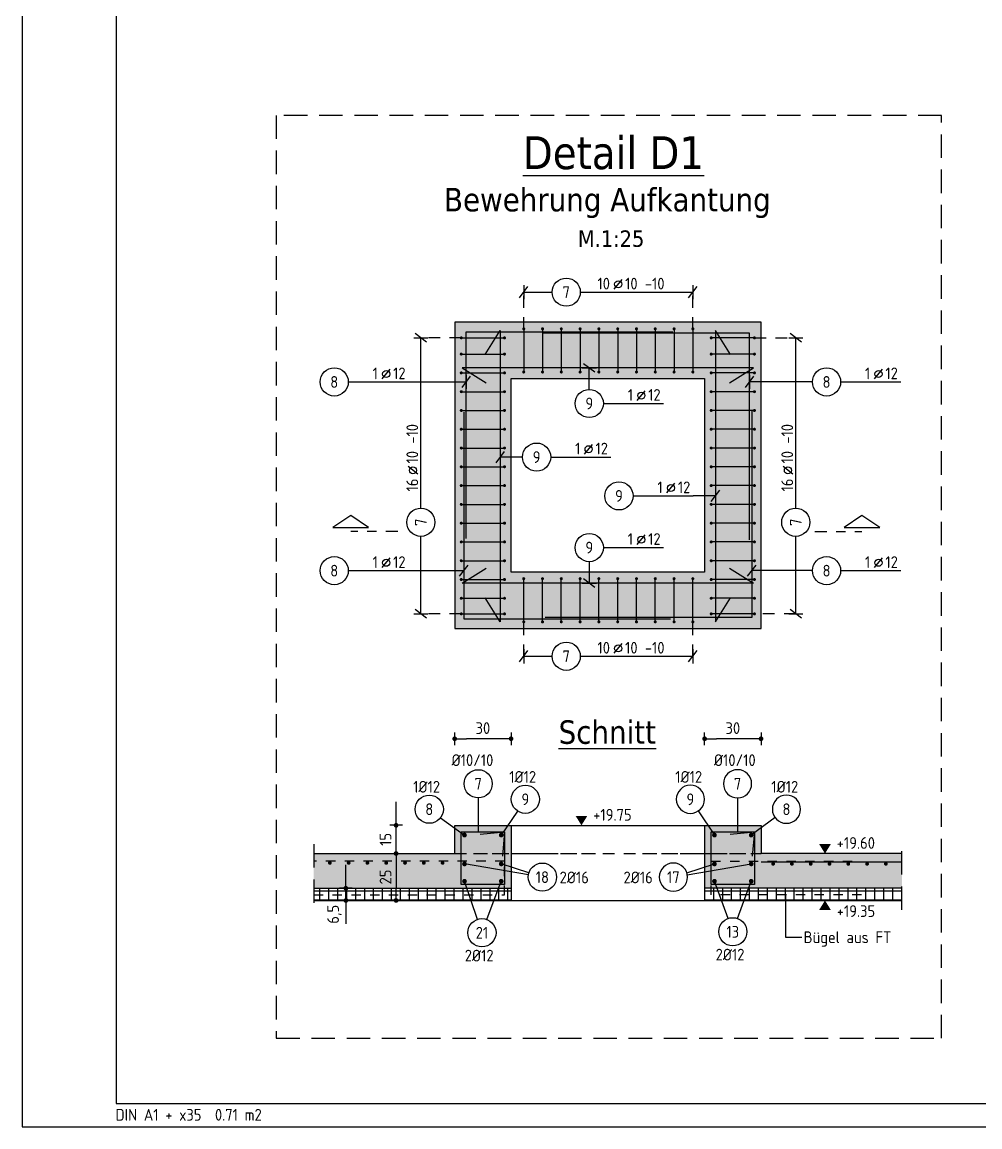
# Model space of a CAD drawing. Extents: x -25 to 84, y -4 to 31.
# Drawn here: x 0 to 10.19, y 0 to 11.76 of the extents above; entities that cross this region are included whole.
import ezdxf
from ezdxf.enums import TextEntityAlignment as Align

# ---------------------------------------------------------------- set-up
doc = ezdxf.new("R2010")
doc.units = 0
doc.header["$LTSCALE"] = 0.5
doc.header["$PDSIZE"] = 0.15
for name, pattern in [('AUSGEZOGEN', [1000.01, 1000, 0.01]), ('DASHDOTSMALL', [1.05, 0.5, -0.25, 0.05, -0.25]), ('DASHED', [0.75, 0.5, -0.25]), ('DOT', [0.175, 0.05, -0.125]), ('HIDDEN', [0.375, 0.25, -0.125]), ('HIDDEN2', [0.187, 0.125, -0.062]), ('STRICHLINIE', [0.75, 0.5, -0.25]), ('STRICHPUNKT2', [0.55, 0.25, -0.125, 0.05, -0.125]), ('VERDECKT', [0.375, 0.25, -0.125])]:
    doc.linetypes.add(name, pattern=pattern)
for name, color, linetype in [('BETON', 7, 'Continuous'), ('DETAIL', 7, 'Continuous'), ('DRUEBER', 7, 'Continuous'), ('grau_mittel', 7, 'Continuous'), ('Halbfertigteile', 7, 'Continuous'), ('HILFE', 7, 'Continuous'), ('koten', 7, 'Continuous'), ('MASSE', 7, 'Continuous'), ('OBJEKT', 7, 'Continuous'), ('RAHMEN', 7, 'Continuous'), ('RND', 7, 'Continuous'), ('SCHNITTE', 7, 'Continuous'), ('TEXT', 7, 'Continuous'), ('VERDECKT', 7, 'Continuous')]:
    doc.layers.add(name, color=color, linetype=linetype)
doc.styles.add('helv', font='tahoma.ttf')
doc.styles.add('txt', font='isocp.shx')
doc.dimstyles.new('DOT_I', dxfattribs={"dimscale": 0.5, "dimtxt": 0.25, "dimasz": 0.25, "dimexe": 0.1, "dimexo": 0.3, "dimgap": 0.1, "dimtad": 1, "dimdec": 3, "dimzin": 3, "dimtxsty": 'txt', "dimblk": 'DOT', "dimblk1": 'DOT', "dimblk2": 'DOT', "dimsah": 1, "dimcen": 0.1, "dimse1": 1, "dimse2": 1, "dimazin": 0, "dimtfac": 1, "dimtdec": 4, "dimtix": 1, "dimtmove": 2, "dimatfit": 3, "dimfxl": 0, "dimtvp": 1, "dimtolj": 1, "dimtzin": 0, "dimarcsym": 0})

# ---------------------------------------------------------------- blocks, each defined once
blk = doc.blocks.new('RND_LEI')
at = {"layer": 'RND', "color": 7, "linetype": 'Continuous'}
blk.add_line((1.022, 0.066), (1.19, 0.27), dxfattribs=at)
for centre, radius in [((0, 0), 0.3), ((1.106, 0.168), 0.075)]:
    blk.add_circle(centre, radius, dxfattribs=at)
at = {"layer": 'RND', "color": 7, "linetype": 'Continuous', "style": 'txt'}
blk.add_attdef('ANZ', text='', height=0.25, dxfattribs=at).set_placement((0.931, 0.057), align=Align.RIGHT)
for tag, p in [('DUM', (1.253, 0.057)), ('ABSTD', (1.674, 0.057)), ('POSTXT', (0.374, -0.327))]:
    blk.add_attdef(tag, p, '', height=0.25, dxfattribs=at)
blk.add_attdef('POSL', text='', height=0.25, dxfattribs=at).set_placement((0, 0), align=Align.MIDDLE)
blk = doc.blocks.new('lei_gre')
at = {"layer": 'RND', "color": 7, "linetype": 'Continuous'}
for p, q in [((-0.09, -0.12), (0.09, 0.12)), ((0, 0.15), (0, -0.15))]:
    blk.add_line(p, q, dxfattribs=at)
blk = doc.blocks.new('RND_HIN')
at = {"layer": 'RND', "color": 7, "linetype": 'Continuous'}
blk.add_circle((0, 0), 0.3, dxfattribs=at)
at = {"layer": 'RND', "color": 7, "linetype": 'Continuous', "style": 'txt'}
blk.add_attdef('POSI', text='', height=0.25, dxfattribs=at).set_placement((0, 0), align=Align.MIDDLE)
blk = doc.blocks.new('okrd_o')
at = {"layer": 'koten', "color": 7, "linetype": 'Continuous'}
blk.add_solid([(-0.125, 0.202), (0.125, 0.202), (0, 0)], dxfattribs=at)
at = {"layer": 'koten', "style": 'txt'}
blk.add_attdef('OKRD', (0.25, 0.1), '', height=0.25, dxfattribs=at)
blk = doc.blocks.new('DOT')
at = {"layer": 'MASSE', "color": 7, "linetype": 'Continuous'}
for p, q in [((0, 0), (-1, 0)), ((0, 0.54), (0, -0.54))]:
    blk.add_line(p, q, dxfattribs=at)
at = {"layer": 'MASSE', "color": 7, "linetype": 'Continuous', "const_width": 0.2}
blk.add_lwpolyline([(-0.1, 0, 1), (0.1, 0, 1)], format="xyb", close=True, dxfattribs=at)
blk = doc.blocks.new('*D35')
at = {"layer": 'Defpoints', "color": 0, "linetype": 'AUSGEZOGEN', "transparency": 16777216}
for p in [(3.98, 2.911), (3.98, 2.411), (3.98, 2.411)]:
    blk.add_point(p, dxfattribs=at)
at = {"layer": 'MASSE', "color": 0, "linetype": 'AUSGEZOGEN', "lineweight": -2, "transparency": 16777216}
blk.add_line((3.98, 2.786), (3.98, 2.536), dxfattribs=at)
at = {"layer": 'MASSE', "color": 0, "linetype": 'AUSGEZOGEN', "lineweight": -2, "transparency": 16777216, "xscale": 0.125, "yscale": 0.125, "zscale": 0.125}
for p, rotation in [((3.98, 2.911), 90), ((3.98, 2.411), 270)]:
    blk.add_blockref('DOT', p, dxfattribs=dict(at, rotation=rotation))
at = {"layer": 'MASSE', "color": 0, "linetype": 'AUSGEZOGEN', "transparency": 16777216, "insert": (3.868, 2.661), "char_height": 0.125, "attachment_point": 5, "rotation": 90, "style": 'txt'}
blk.add_mtext('\\A1;25', dxfattribs=at)
blk = doc.blocks.new('*D36')
at = {"layer": 'Defpoints', "color": 0, "linetype": 'AUSGEZOGEN', "transparency": 16777216}
for p in [(3.98, 3.211), (3.98, 3.211), (3.98, 2.911)]:
    blk.add_point(p, dxfattribs=at)
at = {"layer": 'MASSE', "color": 0, "linetype": 'AUSGEZOGEN', "lineweight": -2, "transparency": 16777216}
for p, q in [((3.98, 3.336), (3.98, 3.461)), ((3.98, 2.911), (3.98, 3.211)), ((3.98, 2.786), (3.98, 2.661))]:
    blk.add_line(p, q, dxfattribs=at)
at = {"layer": 'MASSE', "color": 0, "linetype": 'AUSGEZOGEN', "lineweight": -2, "transparency": 16777216, "xscale": 0.125, "yscale": 0.125, "zscale": 0.125}
for p, rotation in [((3.98, 3.211), 270), ((3.98, 2.911), 90)]:
    blk.add_blockref('DOT', p, dxfattribs=dict(at, rotation=rotation))
at = {"layer": 'MASSE', "color": 0, "linetype": 'AUSGEZOGEN', "transparency": 16777216, "insert": (3.868, 3.061), "char_height": 0.125, "attachment_point": 5, "rotation": 90, "style": 'txt'}
blk.add_mtext('\\A1;15', dxfattribs=at)
blk = doc.blocks.new('SCHN-2')
at = {"layer": 'SCHNITTE', "color": 6, "linetype": 'Continuous'}
blk.add_lwpolyline([(0.378, 0.088), (0, 0.34), (-0.378, 0.088)], close=True, dxfattribs=at)
at = {"layer": 'SCHNITTE', "color": 1, "linetype": 'DASHDOTSMALL', "style": 'helv'}
blk.add_attdef('SCHN-2', text='', height=0.35, dxfattribs=at).set_placement((0, 0.45), align=Align.CENTER)
blk = doc.blocks.new('*D37')
at = {"layer": 'Defpoints', "color": 0, "linetype": 'AUSGEZOGEN', "transparency": 16777216}
for p in [(4.604, 4.133), (4.604, 4.133), (5.204, 4.133)]:
    blk.add_point(p, dxfattribs=at)
at = {"layer": 'MASSE', "color": 0, "linetype": 'AUSGEZOGEN', "lineweight": -2, "transparency": 16777216}
blk.add_line((5.079, 4.133), (4.729, 4.133), dxfattribs=at)
at = {"layer": 'MASSE', "color": 0, "linetype": 'AUSGEZOGEN', "lineweight": -2, "transparency": 16777216, "xscale": 0.125, "yscale": 0.125, "zscale": 0.125, "rotation": 180}
blk.add_blockref('DOT', (4.604, 4.133), dxfattribs=at)
at = {"layer": 'MASSE', "color": 0, "linetype": 'AUSGEZOGEN', "lineweight": -2, "transparency": 16777216, "xscale": 0.125, "yscale": 0.125, "zscale": 0.125}
blk.add_blockref('DOT', (5.204, 4.133), dxfattribs=at)
at = {"layer": 'MASSE', "color": 0, "linetype": 'AUSGEZOGEN', "transparency": 16777216, "insert": (4.904, 4.246), "char_height": 0.125, "attachment_point": 5, "style": 'txt'}
blk.add_mtext('\\A1;30', dxfattribs=at)
blk = doc.blocks.new('*D38')
at = {"layer": 'Defpoints', "color": 0, "linetype": 'AUSGEZOGEN', "transparency": 16777216}
for p in [(7.264, 4.133), (7.264, 4.133), (7.864, 4.133)]:
    blk.add_point(p, dxfattribs=at)
at = {"layer": 'MASSE', "color": 0, "linetype": 'AUSGEZOGEN', "lineweight": -2, "transparency": 16777216}
blk.add_line((7.739, 4.133), (7.389, 4.133), dxfattribs=at)
at = {"layer": 'MASSE', "color": 0, "linetype": 'AUSGEZOGEN', "lineweight": -2, "transparency": 16777216, "xscale": 0.125, "yscale": 0.125, "zscale": 0.125, "rotation": 180}
blk.add_blockref('DOT', (7.264, 4.133), dxfattribs=at)
at = {"layer": 'MASSE', "color": 0, "linetype": 'AUSGEZOGEN', "lineweight": -2, "transparency": 16777216, "xscale": 0.125, "yscale": 0.125, "zscale": 0.125}
blk.add_blockref('DOT', (7.864, 4.133), dxfattribs=at)
at = {"layer": 'MASSE', "color": 0, "linetype": 'AUSGEZOGEN', "transparency": 16777216, "insert": (7.564, 4.246), "char_height": 0.125, "attachment_point": 5, "style": 'txt'}
blk.add_mtext('\\A1;30', dxfattribs=at)
blk = doc.blocks.new('*D103')
at = {"layer": 'Defpoints', "color": 0, "linetype": 'AUSGEZOGEN', "transparency": 16777216}
for p in [(3.446, 2.541), (3.446, 2.541), (3.446, 2.411)]:
    blk.add_point(p, dxfattribs=at)
at = {"layer": 'MASSE', "color": 0, "linetype": 'AUSGEZOGEN', "lineweight": -2, "transparency": 16777216}
for p, q in [((3.446, 2.666), (3.446, 2.791)), ((3.446, 2.411), (3.446, 2.541)), ((3.446, 2.286), (3.446, 2.161))]:
    blk.add_line(p, q, dxfattribs=at)
at = {"layer": 'MASSE', "color": 0, "linetype": 'AUSGEZOGEN', "lineweight": -2, "transparency": 16777216, "xscale": 0.125, "yscale": 0.125, "zscale": 0.125}
for p, rotation in [((3.446, 2.541), 270), ((3.446, 2.411), 90)]:
    blk.add_blockref('DOT', p, dxfattribs=dict(at, rotation=rotation))
at = {"layer": 'MASSE', "color": 0, "linetype": 'AUSGEZOGEN', "transparency": 16777216, "insert": (3.324, 2.264), "char_height": 0.125, "attachment_point": 5, "rotation": 90, "style": 'txt'}
blk.add_mtext('\\A1;6,5', dxfattribs=at)
blk = doc.blocks.new('A1-35-0')
at = {"layer": 'RAHMEN'}
for p, q in [((0, 59.4), (0, 0)), ((0, 0), (118.9, 0))]:
    blk.add_line(p, q, dxfattribs=at)
at = {"layer": 'RAHMEN', "color": 5}
for p, q in [((2, 58.9), (2, 0.5)), ((2, 0.5), (118.4, 0.5))]:
    blk.add_line(p, q, dxfattribs=at)
at = {"layer": 'RAHMEN', "color": 7, "style": 'txt'}
blk.add_text('DIN A1 + x35  0.71 m2', height=0.25, dxfattribs=at).set_placement((1.989, 0.133))

msp = doc.modelspace()

# ---------------------------------------------------------------- hatches: boundary and pattern name
at = {"layer": 'grau_mittel'}
h = msp.add_hatch(color=61, dxfattribs=at)
h.paths.add_polyline_path([(7.8639, 5.3074), (7.8639, 8.5674), (4.6039, 8.5674), (4.6039, 5.3074)])
h.paths.add_polyline_path([(7.2639, 5.9074), (7.2639, 7.9674), (5.2039, 7.9674), (5.2039, 5.9074)], flags=16)
h = msp.add_hatch(color=61, dxfattribs=at)
h.paths.add_polyline_path([(3.1039, 2.5408), (5.2039, 2.5408), (5.2039, 3.2108), (4.6039, 3.2108), (4.6039, 2.9108), (3.1039, 2.9108)])
h.paths.add_polyline_path([(7.2639, 2.5408), (9.3639, 2.5408), (9.3639, 2.9108), (7.8639, 2.9108), (7.8639, 3.2108), (7.2639, 3.2108)])
at = {"layer": 'Halbfertigteile', "linetype": 'AUSGEZOGEN', "transparency": 33554687}
h = msp.add_hatch(dxfattribs=at)
h.set_pattern_fill('ANSI37', color=171, scale=0.03, angle=135, style=0)
h.set_pattern_definition([(180, (-1.11638, -12.34498), (-7e-18, -0.09525), []), (270, (-1.11638, -12.34498), (0.09525, -2e-17), [])])
h.paths.add_polyline_path([(9.3639, 2.5408), (7.2639, 2.5408), (7.2639, 2.4108), (9.3639, 2.4108)])
h.paths.add_polyline_path([(5.2039, 2.5408), (3.1039, 2.5408), (3.1039, 2.4108), (5.2039, 2.4108)])

# ---------------------------------------------------------------- linework, layer by layer
at = {"layer": 'BETON', "color": 6, "linetype": 'AUSGEZOGEN'}
for p, q in [((7.8639, 8.5674), (4.6039, 8.5674)), ((4.6039, 8.5674), (4.6039, 5.3074)), ((7.8639, 5.3074), (7.8639, 8.5674)), ((4.6039, 5.3074), (7.8639, 5.3074)), ((4.6039, 3.2108), (5.2039, 3.2108)), ((4.6039, 2.9108), (4.6039, 3.2108)), ((5.2039, 3.2108), (5.2039, 2.4108)), ((7.2639, 3.2108), (7.8639, 3.2108)), ((7.2639, 3.2108), (7.2639, 2.4108)), ((7.8639, 3.2108), (7.8639, 2.9108)), ((3.1039, 2.9108), (4.6039, 2.9108)), ((9.3639, 2.9108), (7.8639, 2.9108)), ((3.1039, 2.5408), (5.2039, 2.5408)), ((9.3639, 2.5408), (7.2639, 2.5408)), ((3.1039, 2.4108), (5.2039, 2.4108)), ((7.2639, 2.4108), (9.3639, 2.4108))]:
    msp.add_line(p, q, dxfattribs=at)
msp.add_lwpolyline([(5.2039, 7.9674), (7.2639, 7.9674), (7.2639, 5.9074), (5.2039, 5.9074)], close=True, dxfattribs=at)
at = {"layer": 'DETAIL', "color": 102, "linetype": 'STRICHLINIE'}
msp.add_lwpolyline([(2.7044, 10.7699), (2.7044, 0.9433), (9.7858, 0.9433), (9.7858, 10.7699)], close=True, dxfattribs=at)
at = {"layer": 'DRUEBER', "color": 7, "linetype": 'DOT'}
msp.add_line((4.6039, 2.9108), (7.8639, 2.9108), dxfattribs=at)
at = {"layer": 'HILFE', "color": 102, "linetype": 'DASHED'}
for p, q in [((3.1039, 3.0108), (3.1039, 2.3108)), ((9.3639, 2.3108), (9.3639, 3.0108))]:
    msp.add_line(p, q, dxfattribs=at)
at = {"layer": 'HILFE', "color": 102, "linetype": 'AUSGEZOGEN'}
for p, q in [((8.1272, 2.0173), (8.1272, 2.4708)), ((8.2995, 2.0173), (8.1272, 2.0173))]:
    msp.add_line(p, q, dxfattribs=at)
at = {"layer": 'OBJEKT', "color": 7, "linetype": 'AUSGEZOGEN'}
for p, q in [((5.2039, 3.2108), (7.2639, 3.2108)), ((5.2039, 2.4108), (7.2639, 2.4108))]:
    msp.add_line(p, q, dxfattribs=at)
at = {"layer": 'RND', "color": 7, "linetype": 'AUSGEZOGEN'}
for p, q in [((5.3385, 8.8879), (5.6408, 8.8879)), ((5.9408, 8.8879), (7.1385, 8.8879)), ((4.2436, 6.5877), (4.2436, 8.4013)), ((8.2338, 6.5877), (8.2338, 8.4013)), ((3.4718, 7.9322), (4.1118, 7.9322)), ((8.7113, 7.9322), (9.3513, 7.9322)), ((6.1863, 7.7025), (6.8263, 7.7025)), ((5.6256, 7.1315), (6.2656, 7.1315)), ((6.5023, 6.7186), (7.1423, 6.7186)), ((4.2436, 5.4624), (4.2436, 6.2877)), ((8.2338, 5.4624), (8.2338, 6.2877)), ((6.1863, 6.1683), (6.8263, 6.1683)), ((3.4718, 5.9226), (4.1118, 5.9226)), ((8.7113, 5.9226), (9.3513, 5.9226)), ((5.3385, 5.0108), (5.6408, 5.0108)), ((5.9408, 5.0108), (7.1385, 5.0108))]:
    msp.add_line(p, q, dxfattribs=at)
at = {"layer": 'RND', "color": 102, "linetype": 'VERDECKT'}
for p, q in [((5.3385, 8.4974), (5.3385, 8.8879)), ((7.1385, 8.4974), (7.1385, 8.8879)), ((4.6739, 8.4013), (4.2436, 8.4013)), ((7.7939, 8.4013), (8.2338, 8.4013)), ((4.6739, 5.4624), (4.2436, 5.4624)), ((8.2338, 5.4624), (7.7939, 5.4624)), ((5.3385, 5.0108), (5.3385, 5.3774)), ((7.1385, 5.0108), (7.1385, 5.3774))]:
    msp.add_line(p, q, dxfattribs=at)
at = {"layer": 'RND', "color": 102, "linetype": 'AUSGEZOGEN'}
for p, q in [((6.0363, 7.8525), (6.0363, 8.0812)), ((4.1118, 7.9322), (4.7268, 7.9322)), ((8.4113, 7.9322), (7.7428, 7.9322)), ((5.3256, 7.1315), (5.0887, 7.1315)), ((7.3791, 6.7186), (7.1423, 6.7186)), ((6.0363, 6.0183), (6.0363, 5.7896)), ((4.1118, 5.9226), (4.7017, 5.9226)), ((8.4113, 5.9226), (7.7662, 5.9226)), ((4.8539, 3.5032), (4.8539, 3.1408)), ((7.614, 3.5032), (7.614, 3.1408)), ((5.2733, 3.3626), (5.0992, 3.1072)), ((7.196, 3.3636), (7.3686, 3.1072)), ((8.0139, 3.2938), (7.7597, 3.1072)), ((4.4524, 3.2918), (4.7082, 3.1072)), ((5.3889, 2.6845), (4.7082, 2.8)), ((5.394, 2.7053), (5.0992, 2.8)), ((7.0739, 2.7053), (7.3686, 2.8)), ((7.079, 2.6845), (7.7597, 2.8)), ((4.8457, 2.2093), (4.7082, 2.6159)), ((4.9464, 2.2077), (5.0992, 2.6159)), ((7.5127, 2.2188), (7.3686, 2.6159)), ((7.6151, 2.2187), (7.7597, 2.6159))]:
    msp.add_line(p, q, dxfattribs=at)
at = {"layer": 'RND', "color": 1, "linetype": 'AUSGEZOGEN'}
for points in [[(4.9297, 8.2242), (5.0887, 8.4786), (5.0887, 5.3786), (4.9297, 5.6329)], [(5.3385, 8.4974), (5.3385, 8.0374)], [(5.5385, 8.4974), (5.5385, 8.0374)], [(5.7385, 8.4974), (5.7385, 8.0374)], [(5.9385, 8.4974), (5.9385, 8.0374)], [(6.1385, 8.4974), (6.1385, 8.0374)], [(6.3385, 8.4974), (6.3385, 8.0374)], [(6.5385, 8.4974), (6.5385, 8.0374)], [(6.7385, 8.4974), (6.7385, 8.0374)], [(6.9385, 8.4974), (6.9385, 8.0374)], [(7.1385, 8.4974), (7.1385, 8.0374)], [(7.5382, 8.2242), (7.3791, 8.4786), (7.3791, 5.3786), (7.5382, 5.6329)], [(4.6739, 8.4013), (5.1339, 8.4013)], [(4.7268, 6.2657), (4.7268, 8.4657), (6.9268, 8.4657)], [(7.7428, 6.2499), (7.7428, 8.4499), (5.5428, 8.4499)], [(7.7939, 8.4013), (7.3339, 8.4013)], [(4.6739, 8.2283), (5.1339, 8.2283)], [(7.7939, 8.2283), (7.3339, 8.2283)], [(4.6739, 8.0283), (5.1339, 8.0283)], [(7.5296, 7.9222), (7.7839, 8.0812), (4.6839, 8.0812), (4.9383, 7.9222)], [(7.7939, 8.0283), (7.3339, 8.0283)], [(4.6739, 7.8283), (5.1339, 7.8283)], [(7.7939, 7.8283), (7.3339, 7.8283)], [(4.6739, 7.6283), (5.1339, 7.6283)], [(4.7017, 7.6092), (4.7017, 5.4092), (6.9017, 5.4092)], [(7.7662, 7.625), (7.7662, 5.425), (5.5662, 5.425)], [(7.7939, 7.6283), (7.3339, 7.6283)], [(4.6739, 7.4283), (5.1339, 7.4283)], [(7.7939, 7.4283), (7.3339, 7.4283)], [(4.6739, 7.2283), (5.1339, 7.2283)], [(7.7939, 7.2283), (7.3339, 7.2283)], [(4.6739, 7.0283), (5.1339, 7.0283)], [(7.7939, 7.0283), (7.3339, 7.0283)], [(4.6739, 6.8283), (5.1339, 6.8283)], [(7.7939, 6.8283), (7.3339, 6.8283)], [(4.6739, 6.6283), (5.1339, 6.6283)], [(7.7939, 6.6283), (7.3339, 6.6283)], [(4.6739, 6.4283), (5.1339, 6.4283)], [(7.7939, 6.4283), (7.3339, 6.4283)], [(4.6739, 6.2283), (5.1339, 6.2283)], [(7.7939, 6.2283), (7.3339, 6.2283)], [(4.6739, 6.0283), (5.1339, 6.0283)], [(7.7939, 6.0283), (7.3339, 6.0283)], [(7.5296, 5.9486), (7.7839, 5.7896), (4.6839, 5.7896), (4.9383, 5.9486)], [(4.6739, 5.8283), (5.1339, 5.8283)], [(5.3385, 5.3774), (5.3385, 5.8374)], [(5.5385, 5.3774), (5.5385, 5.8374)], [(5.7385, 5.3774), (5.7385, 5.8374)], [(5.9385, 5.3774), (5.9385, 5.8374)], [(6.1385, 5.3774), (6.1385, 5.8374)], [(6.3385, 5.3774), (6.3385, 5.8374)], [(6.5385, 5.3774), (6.5385, 5.8374)], [(6.7385, 5.3774), (6.7385, 5.8374)], [(6.9385, 5.3774), (6.9385, 5.8374)], [(7.1385, 5.3774), (7.1385, 5.8374)], [(7.7939, 5.8283), (7.3339, 5.8283)], [(4.6739, 5.6283), (5.1339, 5.6283)], [(7.7939, 5.6283), (7.3339, 5.6283)], [(4.6739, 5.4624), (5.1339, 5.4624)], [(7.7939, 5.4624), (7.3339, 5.4624)], [(4.8749, 3.1181), (5.1339, 3.1408), (5.1339, 2.5808), (4.6739, 2.5808), (4.6739, 3.1408), (5.1339, 3.1408), (5.1113, 2.8817)], [(7.5349, 3.1181), (7.7939, 3.1408), (7.7939, 2.5808), (7.3339, 2.5808), (7.3339, 3.1408), (7.7939, 3.1408), (7.7713, 2.8817)], [(7.8639, 2.8208), (9.3639, 2.8208)]]:
    msp.add_lwpolyline(points, dxfattribs=at)
at = {"layer": 'RND', "color": 7, "linetype": 'AUSGEZOGEN'}
for points, const_width in [([(5.3465, 8.4974, 1), (5.3305, 8.4974, 1)], 0.016), ([(5.5465, 8.4974, 1), (5.5305, 8.4974, 1)], 0.016), ([(5.7465, 8.4974, 1), (5.7305, 8.4974, 1)], 0.016), ([(5.9465, 8.4974, 1), (5.9305, 8.4974, 1)], 0.016), ([(6.1465, 8.4974, 1), (6.1305, 8.4974, 1)], 0.016), ([(6.3465, 8.4974, 1), (6.3305, 8.4974, 1)], 0.016), ([(6.5465, 8.4974, 1), (6.5305, 8.4974, 1)], 0.016), ([(6.7465, 8.4974, 1), (6.7305, 8.4974, 1)], 0.016), ([(6.9465, 8.4974, 1), (6.9305, 8.4974, 1)], 0.016), ([(7.1465, 8.4974, 1), (7.1305, 8.4974, 1)], 0.016), ([(4.6739, 8.3933, 1), (4.6739, 8.4093, 1)], 0.016), ([(5.1339, 8.3933, 1), (5.1339, 8.4093, 1)], 0.016), ([(7.3339, 8.3933, 1), (7.3339, 8.4093, 1)], 0.016), ([(7.7939, 8.3933, 1), (7.7939, 8.4093, 1)], 0.016), ([(4.6739, 8.2203, 1), (4.6739, 8.2363, 1)], 0.016), ([(5.1339, 8.2203, 1), (5.1339, 8.2363, 1)], 0.016), ([(7.3339, 8.2203, 1), (7.3339, 8.2363, 1)], 0.016), ([(7.7939, 8.2203, 1), (7.7939, 8.2363, 1)], 0.016), ([(4.6739, 8.0203, 1), (4.6739, 8.0363, 1)], 0.016), ([(5.1339, 8.0203, 1), (5.1339, 8.0363, 1)], 0.016), ([(5.3465, 8.0374, 1), (5.3305, 8.0374, 1)], 0.016), ([(5.5465, 8.0374, 1), (5.5305, 8.0374, 1)], 0.016), ([(5.7465, 8.0374, 1), (5.7305, 8.0374, 1)], 0.016), ([(5.9465, 8.0374, 1), (5.9305, 8.0374, 1)], 0.016), ([(6.1465, 8.0374, 1), (6.1305, 8.0374, 1)], 0.016), ([(6.3465, 8.0374, 1), (6.3305, 8.0374, 1)], 0.016), ([(6.5465, 8.0374, 1), (6.5305, 8.0374, 1)], 0.016), ([(6.7465, 8.0374, 1), (6.7305, 8.0374, 1)], 0.016), ([(6.9465, 8.0374, 1), (6.9305, 8.0374, 1)], 0.016), ([(7.1465, 8.0374, 1), (7.1305, 8.0374, 1)], 0.016), ([(7.3339, 8.0203, 1), (7.3339, 8.0363, 1)], 0.016), ([(7.7939, 8.0203, 1), (7.7939, 8.0363, 1)], 0.016), ([(4.6739, 7.8203, 1), (4.6739, 7.8363, 1)], 0.016), ([(5.1339, 7.8203, 1), (5.1339, 7.8363, 1)], 0.016), ([(7.3339, 7.8203, 1), (7.3339, 7.8363, 1)], 0.016), ([(7.7939, 7.8203, 1), (7.7939, 7.8363, 1)], 0.016), ([(4.6739, 7.6203, 1), (4.6739, 7.6363, 1)], 0.016), ([(5.1339, 7.6203, 1), (5.1339, 7.6363, 1)], 0.016), ([(7.3339, 7.6203, 1), (7.3339, 7.6363, 1)], 0.016), ([(7.7939, 7.6203, 1), (7.7939, 7.6363, 1)], 0.016), ([(4.6739, 7.4203, 1), (4.6739, 7.4363, 1)], 0.016), ([(5.1339, 7.4203, 1), (5.1339, 7.4363, 1)], 0.016), ([(7.3339, 7.4203, 1), (7.3339, 7.4363, 1)], 0.016), ([(7.7939, 7.4203, 1), (7.7939, 7.4363, 1)], 0.016), ([(4.6739, 7.2203, 1), (4.6739, 7.2363, 1)], 0.016), ([(5.1339, 7.2203, 1), (5.1339, 7.2363, 1)], 0.016), ([(7.3339, 7.2203, 1), (7.3339, 7.2363, 1)], 0.016), ([(7.7939, 7.2203, 1), (7.7939, 7.2363, 1)], 0.016), ([(4.6739, 7.0203, 1), (4.6739, 7.0363, 1)], 0.016), ([(5.1339, 7.0203, 1), (5.1339, 7.0363, 1)], 0.016), ([(7.3339, 7.0203, 1), (7.3339, 7.0363, 1)], 0.016), ([(7.7939, 7.0203, 1), (7.7939, 7.0363, 1)], 0.016), ([(4.6739, 6.8203, 1), (4.6739, 6.8363, 1)], 0.016), ([(5.1339, 6.8203, 1), (5.1339, 6.8363, 1)], 0.016), ([(7.3339, 6.8203, 1), (7.3339, 6.8363, 1)], 0.016), ([(7.7939, 6.8203, 1), (7.7939, 6.8363, 1)], 0.016), ([(4.6739, 6.6203, 1), (4.6739, 6.6363, 1)], 0.016), ([(5.1339, 6.6203, 1), (5.1339, 6.6363, 1)], 0.016), ([(7.3339, 6.6203, 1), (7.3339, 6.6363, 1)], 0.016), ([(7.7939, 6.6203, 1), (7.7939, 6.6363, 1)], 0.016), ([(4.6739, 6.4203, 1), (4.6739, 6.4363, 1)], 0.016), ([(5.1339, 6.4203, 1), (5.1339, 6.4363, 1)], 0.016), ([(7.3339, 6.4203, 1), (7.3339, 6.4363, 1)], 0.016), ([(7.7939, 6.4203, 1), (7.7939, 6.4363, 1)], 0.016), ([(4.6739, 6.2203, 1), (4.6739, 6.2363, 1)], 0.016), ([(5.1339, 6.2203, 1), (5.1339, 6.2363, 1)], 0.016), ([(7.3339, 6.2203, 1), (7.3339, 6.2363, 1)], 0.016), ([(7.7939, 6.2203, 1), (7.7939, 6.2363, 1)], 0.016), ([(4.6739, 6.0203, 1), (4.6739, 6.0363, 1)], 0.016), ([(5.1339, 6.0203, 1), (5.1339, 6.0363, 1)], 0.016), ([(7.3339, 6.0203, 1), (7.3339, 6.0363, 1)], 0.016), ([(7.7939, 6.0203, 1), (7.7939, 6.0363, 1)], 0.016), ([(4.6739, 5.8203, 1), (4.6739, 5.8363, 1)], 0.016), ([(5.1339, 5.8203, 1), (5.1339, 5.8363, 1)], 0.016), ([(5.3465, 5.8374, 1), (5.3305, 5.8374, 1)], 0.016), ([(5.5465, 5.8374, 1), (5.5305, 5.8374, 1)], 0.016), ([(5.7465, 5.8374, 1), (5.7305, 5.8374, 1)], 0.016), ([(5.9465, 5.8374, 1), (5.9305, 5.8374, 1)], 0.016), ([(6.1465, 5.8374, 1), (6.1305, 5.8374, 1)], 0.016), ([(6.3465, 5.8374, 1), (6.3305, 5.8374, 1)], 0.016), ([(6.5465, 5.8374, 1), (6.5305, 5.8374, 1)], 0.016), ([(6.7465, 5.8374, 1), (6.7305, 5.8374, 1)], 0.016), ([(6.9465, 5.8374, 1), (6.9305, 5.8374, 1)], 0.016), ([(7.1465, 5.8374, 1), (7.1305, 5.8374, 1)], 0.016), ([(7.3339, 5.8203, 1), (7.3339, 5.8363, 1)], 0.016), ([(7.7939, 5.8203, 1), (7.7939, 5.8363, 1)], 0.016), ([(4.6739, 5.6203, 1), (4.6739, 5.6363, 1)], 0.016), ([(5.1339, 5.6203, 1), (5.1339, 5.6363, 1)], 0.016), ([(7.3339, 5.6203, 1), (7.3339, 5.6363, 1)], 0.016), ([(7.7939, 5.6203, 1), (7.7939, 5.6363, 1)], 0.016), ([(4.6739, 5.4544, 1), (4.6739, 5.4704, 1)], 0.016), ([(5.1339, 5.4544, 1), (5.1339, 5.4704, 1)], 0.016), ([(7.3339, 5.4544, 1), (7.3339, 5.4704, 1)], 0.016), ([(7.7939, 5.4544, 1), (7.7939, 5.4704, 1)], 0.016), ([(5.3465, 5.3774, 1), (5.3305, 5.3774, 1)], 0.016), ([(5.5465, 5.3774, 1), (5.5305, 5.3774, 1)], 0.016), ([(5.7465, 5.3774, 1), (5.7305, 5.3774, 1)], 0.016), ([(5.9465, 5.3774, 1), (5.9305, 5.3774, 1)], 0.016), ([(6.1465, 5.3774, 1), (6.1305, 5.3774, 1)], 0.016), ([(6.3465, 5.3774, 1), (6.3305, 5.3774, 1)], 0.016), ([(6.5465, 5.3774, 1), (6.5305, 5.3774, 1)], 0.016), ([(6.7465, 5.3774, 1), (6.7305, 5.3774, 1)], 0.016), ([(6.9465, 5.3774, 1), (6.9305, 5.3774, 1)], 0.016), ([(7.1465, 5.3774, 1), (7.1305, 5.3774, 1)], 0.016), ([(4.6957, 3.1072, 1), (4.7207, 3.1072, 1)], 0.025), ([(5.0867, 3.1072, 1), (5.1117, 3.1072, 1)], 0.025), ([(7.3811, 3.1072, -1), (7.3561, 3.1072, -1)], 0.025), ([(7.7722, 3.1072, -1), (7.7472, 3.1072, -1)], 0.025), ([(3.2652, 2.8108, 1), (3.2852, 2.8108, 1)], 0.02), ([(3.4652, 2.8108, -1), (3.4852, 2.8108, -1)], 0.02), ([(3.6652, 2.8108, -1), (3.6852, 2.8108, -1)], 0.02), ([(3.8652, 2.8108, -1), (3.8852, 2.8108, -1)], 0.02), ([(4.0652, 2.8108, -1), (4.0852, 2.8108, -1)], 0.02), ([(4.2652, 2.8108, -1), (4.2852, 2.8108, -1)], 0.02), ([(4.4652, 2.8108, -1), (4.4852, 2.8108, -1)], 0.02), ([(4.6957, 2.8, 1), (4.7207, 2.8, 1)], 0.025), ([(5.0867, 2.8, 1), (5.1117, 2.8, 1)], 0.025), ([(7.3811, 2.8, -1), (7.3561, 2.8, -1)], 0.025), ([(7.7722, 2.8, -1), (7.7472, 2.8, -1)], 0.025), ([(8.0027, 2.8008, 1), (7.9827, 2.8008, 1)], 0.02), ([(8.2027, 2.8008, 1), (8.1827, 2.8008, 1)], 0.02), ([(8.4027, 2.8008, 1), (8.3827, 2.8008, 1)], 0.02), ([(8.6027, 2.8008, 1), (8.5827, 2.8008, 1)], 0.02), ([(8.8027, 2.8008, 1), (8.7827, 2.8008, 1)], 0.02), ([(9.0027, 2.8008, 1), (8.9827, 2.8008, 1)], 0.02), ([(9.2027, 2.8008, -1), (9.1827, 2.8008, -1)], 0.02), ([(4.6957, 2.6159, 1), (4.7207, 2.6159, 1)], 0.025), ([(5.0867, 2.6159, 1), (5.1117, 2.6159, 1)], 0.025), ([(7.3811, 2.6159, -1), (7.3561, 2.6159, -1)], 0.025), ([(7.7722, 2.6159, -1), (7.7472, 2.6159, -1)], 0.025)]:
    msp.add_lwpolyline(points, format="xyb", close=True, dxfattribs=dict(at, const_width=const_width))
at = {"layer": 'RND', "color": 102, "linetype": 'HIDDEN2'}
for points in [[(3.1039, 2.4708), (5.1339, 2.4708), (5.1339, 2.8308), (3.1039, 2.8308)], [(8.9339, 2.4708), (7.3339, 2.4708), (7.3339, 2.8308), (8.9339, 2.8308)]]:
    msp.add_lwpolyline(points, dxfattribs=at)
at = {"layer": 'SCHNITTE', "color": 6, "linetype": 'STRICHPUNKT2'}
for p, q in [((3.9975, 6.339), (3.4975, 6.339)), ((8.4382, 6.339), (8.9382, 6.339))]:
    msp.add_line(p, q, dxfattribs=at)
at = {"layer": 'VERDECKT', "color": 7, "linetype": 'HIDDEN'}
msp.add_line((4.6039, 2.9108), (7.8639, 2.9108), dxfattribs=at)

# ---------------------------------------------------------------- block references
at = {"layer": 'koten', "color": 7, "linetype": 'AUSGEZOGEN', "xscale": 0.5, "yscale": 0.5, "zscale": 0.5}
for p, values in [((5.9531, 3.2107), {'OKRD': '+19.75'}), ((8.5448, 2.9107), {'OKRD': '+19.60'})]:
    msp.add_blockref('okrd_o', p, dxfattribs=at).add_auto_attribs(values)
at = {"layer": 'koten', "color": 7, "linetype": 'AUSGEZOGEN'}
ref = msp.add_blockref('okrd_o', (8.5448, 2.4108), dxfattribs=dict(at, xscale=-0.5, yscale=0.5, zscale=0.5, rotation=180))
ref.add_attrib('OKRD', '+19.35', (8.6698, 2.2353), dxfattribs={"height": 0.125, "style": 'txt'})
at = {"layer": 'RAHMEN', "color": 191, "linetype": 'AUSGEZOGEN', "xscale": 0.5, "yscale": 0.5, "zscale": 0.5}
msp.add_blockref('A1-35-0', (0, 0), dxfattribs=at)
at = {"layer": 'RND', "color": 7, "linetype": 'AUSGEZOGEN', "xscale": 0.5, "yscale": 0.5, "zscale": 0.5}
for p in [(5.3385, 8.8879), (7.1385, 8.8879), (4.7268, 7.9322), (7.7428, 7.9322), (5.0887, 7.1315), (7.3791, 6.7186), (4.7017, 5.9226), (7.7662, 5.9226), (5.3385, 5.0108), (7.1385, 5.0108)]:
    msp.add_blockref('lei_gre', p, dxfattribs=at)
for name, p, values in [('RND_LEI', (5.7908, 8.8879), {'POSL': '7', 'DUM': '10', 'ANZ': '10', 'ABSTD': '-10'}), ('RND_LEI', (3.3218, 7.9322), {'POSL': '8', 'DUM': '12', 'ANZ': '1'}), ('RND_LEI', (8.5613, 7.9322), {'POSL': '8', 'DUM': '12', 'ANZ': '1'}), ('RND_LEI', (6.0363, 7.7025), {'POSL': '9', 'DUM': '12', 'ANZ': '1'}), ('RND_LEI', (5.4756, 7.1315), {'POSL': '9', 'DUM': '12', 'ANZ': '1'}), ('RND_LEI', (6.3523, 6.7186), {'POSL': '9', 'DUM': '12', 'ANZ': '1'}), ('RND_LEI', (6.0363, 6.1683), {'POSL': '9', 'DUM': '12', 'ANZ': '1'}), ('RND_LEI', (3.3218, 5.9226), {'POSL': '8', 'DUM': '12', 'ANZ': '1'}), ('RND_LEI', (8.5613, 5.9226), {'POSL': '8', 'DUM': '12', 'ANZ': '1'}), ('RND_LEI', (5.7908, 5.0108), {'POSL': '7', 'DUM': '10', 'ANZ': '10', 'ABSTD': '-10'}), ('RND_HIN', (4.8539, 3.6532), {'POSI': '7'}), ('RND_HIN', (4.3331, 3.3826), {'POSI': '8'}), ('RND_HIN', (5.3556, 3.488), {'POSI': '9'}), ('RND_HIN', (5.5368, 2.6594), {'POSI': '18'}), ('RND_HIN', (4.8938, 2.0673), {'POSI': '21'}), ('RND_HIN', (7.5638, 2.0778), {'POSI': '13'})]:
    msp.add_blockref(name, p, dxfattribs=at).add_auto_attribs(values)
at = {"layer": 'RND', "color": 7, "linetype": 'AUSGEZOGEN', "xscale": 0.5, "yscale": 0.5, "zscale": 0.5, "rotation": 90}
for p in [(4.2436, 8.4013), (8.2338, 8.4013), (6.0363, 8.0812), (6.0363, 5.7896), (4.2436, 5.4624), (8.2338, 5.4624)]:
    msp.add_blockref('lei_gre', p, dxfattribs=at)
for p in [(4.2436, 6.4377), (8.2338, 6.4377)]:
    msp.add_blockref('RND_LEI', p, dxfattribs=at).add_auto_attribs({'POSL': '7', 'DUM': '10', 'ANZ': '16', 'ABSTD': '-10'})
at = {"layer": 'RND', "color": 7, "linetype": 'AUSGEZOGEN'}
ref = msp.add_blockref('RND_HIN', (7.614, 3.6532), dxfattribs=dict(at, xscale=-0.5, yscale=0.5, zscale=0.5))
ref.add_attrib('POSI', '7', dxfattribs={"color": 7, "linetype": 'Continuous', "height": 0.125, "style": 'txt'}).set_placement((7.614, 3.6532), align=Align.MIDDLE)
ref = msp.add_blockref('RND_HIN', (7.1122, 3.488), dxfattribs=dict(at, xscale=-0.5, yscale=0.5, zscale=0.5))
ref.add_attrib('POSI', '9', dxfattribs={"color": 7, "linetype": 'Continuous', "height": 0.125, "style": 'txt'}).set_placement((7.1122, 3.488), align=Align.MIDDLE)
ref = msp.add_blockref('RND_HIN', (8.1348, 3.3826), dxfattribs=dict(at, xscale=-0.5, yscale=0.5, zscale=0.5))
ref.add_attrib('POSI', '8', dxfattribs={"color": 7, "linetype": 'Continuous', "height": 0.125, "style": 'txt'}).set_placement((8.1348, 3.3826), align=Align.MIDDLE)
ref = msp.add_blockref('RND_HIN', (6.9311, 2.6594), dxfattribs=dict(at, xscale=-0.5, yscale=0.5, zscale=0.5))
ref.add_attrib('POSI', '17', dxfattribs={"color": 7, "linetype": 'Continuous', "height": 0.125, "style": 'txt'}).set_placement((6.9311, 2.6594), align=Align.MIDDLE)
at = {"layer": 'SCHNITTE', "color": 6, "linetype": 'STRICHPUNKT2', "xscale": 0.5, "yscale": 0.5, "zscale": 0.5}
for p in [(3.4975, 6.339), (8.9382, 6.339)]:
    msp.add_blockref('SCHN-2', p, dxfattribs=at)

# ---------------------------------------------------------------- texts
at = {"layer": 'TEXT', "color": 5, "linetype": 'AUSGEZOGEN', "style": 'helv'}
msp.add_text('%%UDetail D1', height=0.35, dxfattribs=at).set_placement((5.3293, 10.1983))
at = {"layer": 'TEXT', "color": 6, "linetype": 'AUSGEZOGEN', "style": 'helv'}
for s, p in [('Bewehrung Aufkantung', (4.4899, 9.748)), ('%%USchnitt', (5.71, 4.0791))]:
    msp.add_text(s, height=0.25, dxfattribs=at).set_placement(p)
at = {"layer": 'TEXT', "color": 1, "linetype": 'AUSGEZOGEN', "style": 'helv'}
msp.add_text('M.1:25', height=0.175, dxfattribs=at).set_placement((5.9148, 9.3703))
at = {"layer": 'TEXT', "color": 7, "linetype": 'AUSGEZOGEN', "style": 'txt'}
for s, p in [('%%C10/10', (4.5707, 3.8423)), ('%%C10/10', (7.3627, 3.8423)), ('1%%C12', (5.1842, 3.6642)), ('1%%C12', (6.9511, 3.6642)), ('1%%C12', (4.1617, 3.5589)), ('1%%C12', (7.9737, 3.5589)), ('2%%C16', (5.7203, 2.5934)), ('2%%C16', (6.4003, 2.5934)), ('Bügel aus FT', (8.3172, 1.957)), ('2%%C12', (4.711, 1.7613)), ('2%%C12', (7.3811, 1.7718))]:
    msp.add_text(s, height=0.125, dxfattribs=at).set_placement(p)

# ---------------------------------------------------------------- dimensions: what is measured, and where the dimension line sits
at = {"layer": 'MASSE', "color": 7, "linetype": 'AUSGEZOGEN'}
for base, p1, p2, picture, middle in [((4.6039, 4.1331), (5.2039, 4.1331), (4.6039, 4.1331), '*D37', (4.9039, 4.2456)), ((7.2639, 4.1331), (7.8639, 4.1331), (7.2639, 4.1331), '*D38', (7.5639, 4.2456))]:
    dim = msp.add_linear_dim(base=base, p1=p1, p2=p2, dimstyle='DOT_I', override={"dimdec": 0, "dimlfac": 50}, dxfattribs=at)
    dim.commit()
    dim.dimension.update_dxf_attribs({"geometry": picture, "text_midpoint": middle})
for base, p2, picture, middle in [((3.9804, 3.2108), (3.9804, 3.2108), '*D36', (3.8679, 3.0608)), ((3.9804, 2.4108), (3.9804, 2.4108), '*D35', (3.8679, 2.6608))]:
    dim = msp.add_linear_dim(base=base, p1=(3.9804, 2.9108), p2=p2, angle=90, dimstyle='DOT_I', override={"dimdec": 0, "dimlfac": 50}, dxfattribs=at)
    dim.commit()
    dim.dimension.update_dxf_attribs({"geometry": picture, "text_midpoint": middle})
dim = msp.add_linear_dim(base=(3.4458, 2.5408), p1=(3.4458, 2.4108), p2=(3.4458, 2.5408), angle=90, dimstyle='DOT_I', override={"dimdec": 1, "dimlfac": 50}, dxfattribs=at)
dim.commit()
dim.dimension.update_dxf_attribs({"geometry": '*D103', "text_midpoint": (3.3239, 2.2644), "dimtype": 160})

doc.saveas('drawing.dxf')
